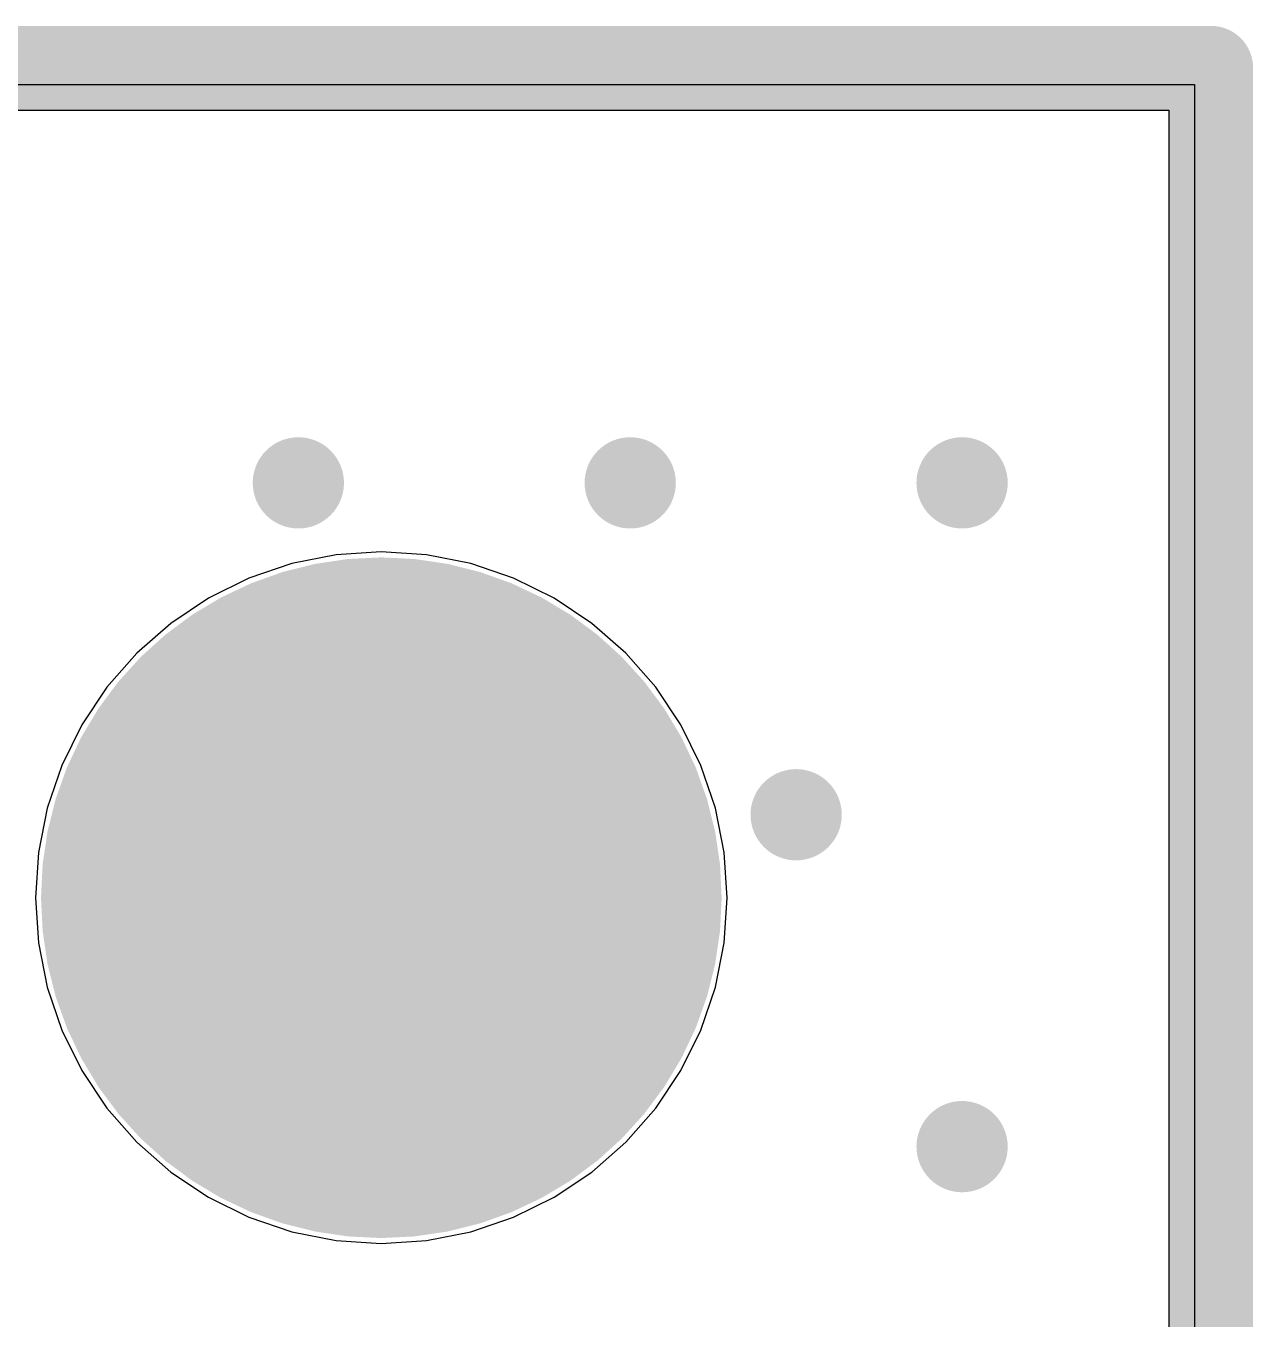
# Model space of a CAD drawing. Header units: millimetres. Extents: x 372 to 687, y 380 to 482.
# Drawn here: x 666.72 to 681.51, y 465.92 to 481.51 of the extents above; entities that cross this region are included whole.
import ezdxf

# ---------------------------------------------------------------- set-up
doc = ezdxf.new("R2010")
doc.units = ezdxf.units.MM
for name, color, linetype in [('BottomLayer', 5, 'Continuous'), ('BottomSolder', 6, 'Continuous'), ('InternalPlane1', 76, 'Continuous'), ('InternalPlane2', 16, 'Continuous'), ('Mechanical1', 6, 'Continuous'), ('MultiLayer', 9, 'Continuous'), ('PadHoleLayer', 156, 'Continuous'), ('TopLayer', 1, 'Continuous'), ('TopSolder', 216, 'Continuous'), ('ViaHoleLayer', 16, 'Continuous')]:
    doc.layers.add(name, color=color, linetype=linetype)

msp = doc.modelspace()

# ---------------------------------------------------------------- linework, layer by layer
at = {"layer": 'BottomLayer'}
for p, q in [((381.2, 480.8), (680.8, 480.8)), ((680.8, 480.8), (680.8, 381.2)), ((670.456, 475.133), (669.921, 475.027)), ((671, 475.169), (670.456, 475.133)), ((671.544, 475.133), (671, 475.169)), ((672.079, 475.027), (671.544, 475.133)), ((669.921, 475.027), (669.405, 474.852)), ((672.595, 474.852), (672.079, 475.027)), ((669.405, 474.852), (668.916, 474.61)), ((673.084, 474.61), (672.595, 474.852)), ((668.916, 474.61), (668.462, 474.307)), ((673.538, 474.307), (673.084, 474.61)), ((668.462, 474.307), (668.052, 473.948)), ((673.948, 473.948), (673.538, 474.307)), ((668.052, 473.948), (667.693, 473.538)), ((674.307, 473.538), (673.948, 473.948)), ((667.693, 473.538), (667.39, 473.084)), ((674.61, 473.084), (674.307, 473.538)), ((667.39, 473.084), (667.148, 472.595)), ((674.852, 472.595), (674.61, 473.084)), ((667.148, 472.595), (666.973, 472.079)), ((675.027, 472.079), (674.852, 472.595)), ((666.973, 472.079), (666.867, 471.544)), ((675.133, 471.544), (675.027, 472.079)), ((666.867, 471.544), (666.831, 471)), ((675.169, 471), (675.133, 471.544)), ((666.831, 471), (666.867, 470.456)), ((675.133, 470.456), (675.169, 471)), ((666.867, 470.456), (666.973, 469.921)), ((675.027, 469.921), (675.133, 470.456)), ((666.973, 469.921), (667.148, 469.405)), ((674.852, 469.405), (675.027, 469.921)), ((667.148, 469.405), (667.39, 468.916)), ((674.61, 468.916), (674.852, 469.405)), ((667.39, 468.916), (667.693, 468.462)), ((674.307, 468.462), (674.61, 468.916)), ((667.693, 468.462), (668.052, 468.052)), ((673.948, 468.052), (674.307, 468.462)), ((668.052, 468.052), (668.462, 467.693)), ((673.538, 467.693), (673.948, 468.052)), ((668.462, 467.693), (668.916, 467.39)), ((673.084, 467.39), (673.538, 467.693)), ((668.916, 467.39), (669.405, 467.148)), ((672.595, 467.148), (673.084, 467.39)), ((669.405, 467.148), (669.921, 466.973)), ((672.079, 466.973), (672.595, 467.148)), ((669.921, 466.973), (670.456, 466.867)), ((670.456, 466.867), (671, 466.831)), ((671, 466.831), (671.544, 466.867)), ((671.544, 466.867), (672.079, 466.973))]:
    msp.add_line(p, q, dxfattribs=at)
for points, const_width in [([(669.85, 476, 1), (670.15, 476, 1)], 0.3), ([(673.85, 476, 1), (674.15, 476, 1)], 0.3), ([(677.85, 476, 1), (678.15, 476, 1)], 0.3), ([(669, 471, 1), (673, 471, 1)], 4), ([(675.85, 472, 1), (676.15, 472, 1)], 0.3), ([(677.85, 468, 1), (678.15, 468, 1)], 0.3)]:
    msp.add_lwpolyline(points, format="xyb", close=True, dxfattribs=dict(at, const_width=const_width))
at = {"layer": 'BottomSolder', "const_width": 4.102}
msp.add_lwpolyline([(668.949, 471, 1), (673.051, 471, 1)], format="xyb", close=True, dxfattribs=at)
at = {"layer": 'InternalPlane1'}
for p, q in [((381.51, 480.49), (680.49, 480.49)), ((680.49, 480.49), (680.49, 381.51))]:
    msp.add_line(p, q, dxfattribs=at)
at = {"layer": 'InternalPlane1', "const_width": 1.016}
for points in [[(381, 481), (681, 481)], [(681, 381), (681, 481)]]:
    msp.add_lwpolyline(points, dxfattribs=at)
at = {"layer": 'InternalPlane1'}
for points, const_width in [([(680.746, 481, 1), (681.254, 481, 1)], 0.508), ([(680.746, 481, 1), (681.254, 481, 1)], 0.508), ([(669.725, 476, 1), (670.275, 476, 1)], 0.55), ([(673.725, 476, 1), (674.275, 476, 1)], 0.55), ([(677.725, 476, 1), (678.275, 476, 1)], 0.55), ([(670, 471, 1), (672, 471, 1)], 2), ([(675.725, 472, 1), (676.275, 472, 1)], 0.55), ([(677.725, 468, 1), (678.275, 468, 1)], 0.55)]:
    msp.add_lwpolyline(points, format="xyb", close=True, dxfattribs=dict(at, const_width=const_width))
at = {"layer": 'InternalPlane2'}
for p, q in [((381.51, 480.49), (680.49, 480.49)), ((680.49, 480.49), (680.49, 381.51))]:
    msp.add_line(p, q, dxfattribs=at)
at = {"layer": 'InternalPlane2', "const_width": 1.016}
for points in [[(381, 481), (681, 481)], [(681, 381), (681, 481)]]:
    msp.add_lwpolyline(points, dxfattribs=at)
at = {"layer": 'InternalPlane2'}
for points, const_width in [([(680.746, 481, 1), (681.254, 481, 1)], 0.508), ([(680.746, 481, 1), (681.254, 481, 1)], 0.508), ([(669.725, 476, 1), (670.275, 476, 1)], 0.55), ([(673.725, 476, 1), (674.275, 476, 1)], 0.55), ([(677.725, 476, 1), (678.275, 476, 1)], 0.55), ([(670, 471, 1), (672, 471, 1)], 2), ([(675.725, 472, 1), (676.275, 472, 1)], 0.55), ([(677.725, 468, 1), (678.275, 468, 1)], 0.55)]:
    msp.add_lwpolyline(points, format="xyb", close=True, dxfattribs=dict(at, const_width=const_width))
at = {"layer": 'Mechanical1', "const_width": 0.2}
for points in [[(381, 481), (681, 481)], [(681, 381), (681, 481)]]:
    msp.add_lwpolyline(points, dxfattribs=at)
at = {"layer": 'Mechanical1', "const_width": 0.1}
msp.add_lwpolyline([(680.95, 481, 1), (681.05, 481, 1)], format="xyb", close=True, dxfattribs=at)
msp.add_lwpolyline([(680.95, 481, 1), (681.05, 481, 1)], format="xyb", close=True, dxfattribs=at)
at = {"layer": 'MultiLayer'}
for points, const_width in [([(669.85, 476, 1), (670.15, 476, 1)], 0.3), ([(673.85, 476, 1), (674.15, 476, 1)], 0.3), ([(677.85, 476, 1), (678.15, 476, 1)], 0.3), ([(669, 471, 1), (673, 471, 1)], 4), ([(675.85, 472, 1), (676.15, 472, 1)], 0.3), ([(677.85, 468, 1), (678.15, 468, 1)], 0.3)]:
    msp.add_lwpolyline(points, format="xyb", close=True, dxfattribs=dict(at, const_width=const_width))
at = {"layer": 'PadHoleLayer', "const_width": 1.6}
msp.add_lwpolyline([(670.2, 471, 1), (671.8, 471, 1)], format="xyb", close=True, dxfattribs=at)
at = {"layer": 'TopLayer'}
for p, q in [((381.2, 480.8), (680.8, 480.8)), ((680.8, 480.8), (680.8, 381.2)), ((670.456, 475.133), (669.921, 475.027)), ((671, 475.169), (670.456, 475.133)), ((671.544, 475.133), (671, 475.169)), ((672.079, 475.027), (671.544, 475.133)), ((669.921, 475.027), (669.405, 474.852)), ((672.595, 474.852), (672.079, 475.027)), ((669.405, 474.852), (668.916, 474.61)), ((673.084, 474.61), (672.595, 474.852)), ((668.916, 474.61), (668.462, 474.307)), ((673.538, 474.307), (673.084, 474.61)), ((668.462, 474.307), (668.052, 473.948)), ((673.948, 473.948), (673.538, 474.307)), ((668.052, 473.948), (667.693, 473.538)), ((674.307, 473.538), (673.948, 473.948)), ((667.693, 473.538), (667.39, 473.084)), ((674.61, 473.084), (674.307, 473.538)), ((667.39, 473.084), (667.148, 472.595)), ((674.852, 472.595), (674.61, 473.084)), ((667.148, 472.595), (666.973, 472.079)), ((675.027, 472.079), (674.852, 472.595)), ((666.973, 472.079), (666.867, 471.544)), ((675.133, 471.544), (675.027, 472.079)), ((666.867, 471.544), (666.831, 471)), ((675.169, 471), (675.133, 471.544)), ((666.831, 471), (666.867, 470.456)), ((675.133, 470.456), (675.169, 471)), ((666.867, 470.456), (666.973, 469.921)), ((675.027, 469.921), (675.133, 470.456)), ((666.973, 469.921), (667.148, 469.405)), ((674.852, 469.405), (675.027, 469.921)), ((667.148, 469.405), (667.39, 468.916)), ((674.61, 468.916), (674.852, 469.405)), ((667.39, 468.916), (667.693, 468.462)), ((674.307, 468.462), (674.61, 468.916)), ((667.693, 468.462), (668.052, 468.052)), ((673.948, 468.052), (674.307, 468.462)), ((668.052, 468.052), (668.462, 467.693)), ((673.538, 467.693), (673.948, 468.052)), ((668.462, 467.693), (668.916, 467.39)), ((673.084, 467.39), (673.538, 467.693)), ((668.916, 467.39), (669.405, 467.148)), ((672.595, 467.148), (673.084, 467.39)), ((669.405, 467.148), (669.921, 466.973)), ((672.079, 466.973), (672.595, 467.148)), ((669.921, 466.973), (670.456, 466.867)), ((670.456, 466.867), (671, 466.831)), ((671, 466.831), (671.544, 466.867)), ((671.544, 466.867), (672.079, 466.973))]:
    msp.add_line(p, q, dxfattribs=at)
for points, const_width in [([(669.85, 476, 1), (670.15, 476, 1)], 0.3), ([(673.85, 476, 1), (674.15, 476, 1)], 0.3), ([(677.85, 476, 1), (678.15, 476, 1)], 0.3), ([(669, 471, 1), (673, 471, 1)], 4), ([(675.85, 472, 1), (676.15, 472, 1)], 0.3), ([(677.85, 468, 1), (678.15, 468, 1)], 0.3)]:
    msp.add_lwpolyline(points, format="xyb", close=True, dxfattribs=dict(at, const_width=const_width))
at = {"layer": 'TopSolder', "const_width": 4.102}
msp.add_lwpolyline([(668.949, 471, 1), (673.051, 471, 1)], format="xyb", close=True, dxfattribs=at)
at = {"layer": 'ViaHoleLayer', "const_width": 0.15}
for points in [[(669.925, 476, 1), (670.075, 476, 1)], [(673.925, 476, 1), (674.075, 476, 1)], [(677.925, 476, 1), (678.075, 476, 1)], [(675.925, 472, 1), (676.075, 472, 1)], [(677.925, 468, 1), (678.075, 468, 1)]]:
    msp.add_lwpolyline(points, format="xyb", close=True, dxfattribs=at)

doc.saveas('drawing.dxf')
